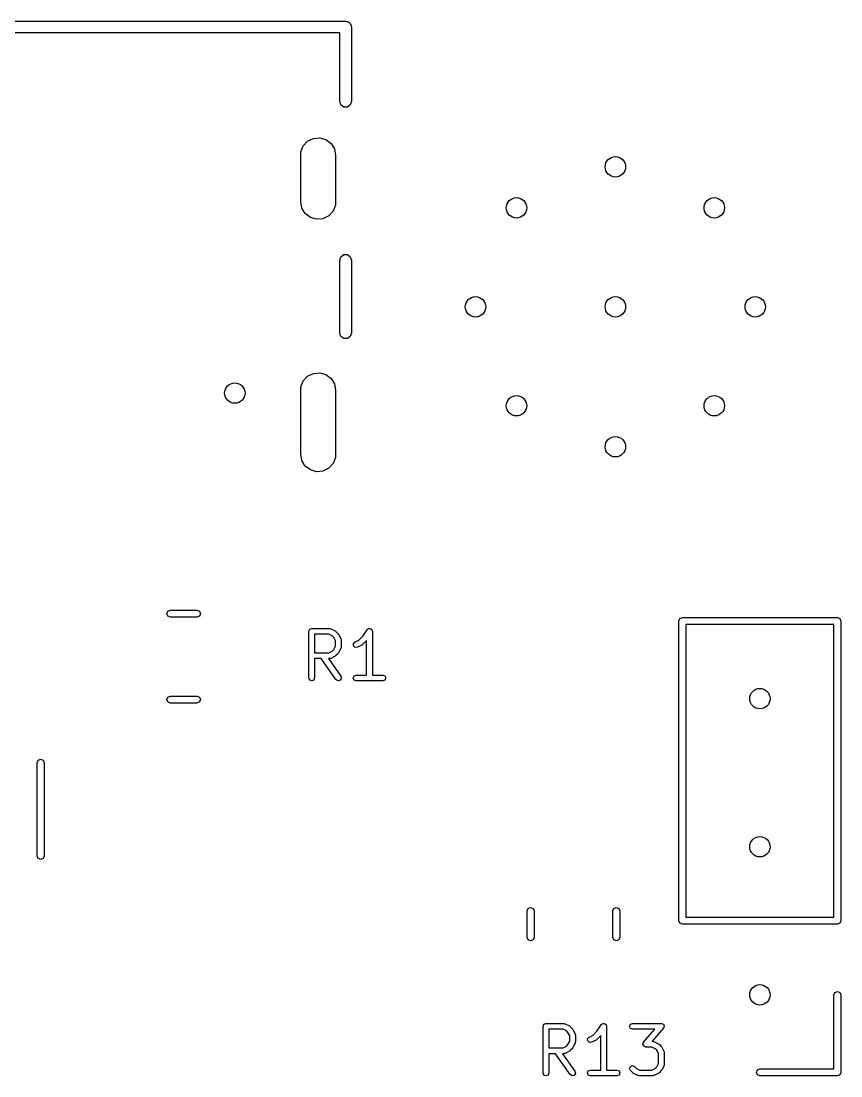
# Model space of a CAD drawing. Extents: x 0 to 2.78, y -2.35 to 0.
# Drawn here: x 2.195 to 2.748, y -0.715 to -0.003 of the extents above; entities that cross this region are included whole.
import ezdxf

# ---------------------------------------------------------------- set-up
doc = ezdxf.new("R2010")
doc.units = 0
doc.header["$MEASUREMENT"] = 0
doc.layers.add('BLACK', color=7, linetype='CONTINUOUS')

msp = doc.modelspace()

# ---------------------------------------------------------------- linework, layer by layer
at = {"layer": 'BLACK', "linetype": 'CONTINUOUS'}
for p, q in [((2.03661, -0.00315), (2.41378, -0.00315)), ((2.41378, -0.00315), (2.41437, -0.003342)), ((2.41437, -0.003342), (2.415, -0.003342)), ((2.415, -0.003342), (2.4155, -0.003709)), ((2.4155, -0.003709), (2.41609, -0.003902)), ((2.41609, -0.003902), (2.41646, -0.004406)), ((2.41646, -0.004406), (2.41696, -0.004772)), ((2.41696, -0.004772), (2.41716, -0.005366)), ((2.41716, -0.005366), (2.41752, -0.00587)), ((2.41752, -0.00587), (2.41752, -0.006494)), ((2.41752, -0.006494), (2.41772, -0.007087)), ((2.41772, -0.007087), (2.41772, -0.05748)), ((2.40984, -0.011024), (2.04055, -0.011024)), ((2.40984, -0.05748), (2.40984, -0.011024)), ((2.41059, -0.059794), (2.40984, -0.05748)), ((2.41256, -0.061225), (2.41059, -0.059794)), ((2.415, -0.061225), (2.41256, -0.061225)), ((2.41696, -0.059794), (2.415, -0.061225)), ((2.41772, -0.05748), (2.41696, -0.059794)), ((2.38523, -0.087483), (2.38816, -0.084275)), ((2.38816, -0.084275), (2.39204, -0.082341)), ((2.39204, -0.082341), (2.39637, -0.08194)), ((2.39637, -0.08194), (2.40054, -0.083128)), ((2.40054, -0.083128), (2.404, -0.085744)), ((2.38346, -0.093701), (2.38367, -0.091531)), ((2.38367, -0.091531), (2.38523, -0.087483)), ((2.404, -0.085744), (2.40629, -0.089434)), ((2.40629, -0.089434), (2.40709, -0.093701)), ((2.38346, -0.125197), (2.38346, -0.093701)), ((2.40709, -0.093701), (2.40709, -0.125197)), ((2.38426, -0.129463), (2.38346, -0.125197)), ((2.40689, -0.127367), (2.40532, -0.131415)), ((2.40709, -0.125197), (2.40689, -0.127367)), ((2.38655, -0.133154), (2.38426, -0.129463)), ((2.39001, -0.13577), (2.38655, -0.133154)), ((2.40239, -0.134622), (2.39851, -0.136557)), ((2.40532, -0.131415), (2.40239, -0.134622)), ((2.39419, -0.136957), (2.39001, -0.13577)), ((2.39851, -0.136557), (2.39419, -0.136957)), ((2.40984, -0.164567), (2.41059, -0.162253)), ((2.41059, -0.162253), (2.41256, -0.160823)), ((2.41256, -0.160823), (2.415, -0.160823)), ((2.415, -0.160823), (2.41696, -0.162253)), ((2.41696, -0.162253), (2.41772, -0.164567)), ((2.40984, -0.21378), (2.40984, -0.164567)), ((2.41772, -0.164567), (2.41772, -0.21378)), ((2.41059, -0.216094), (2.40984, -0.21378)), ((2.41256, -0.217524), (2.41059, -0.216094)), ((2.415, -0.217524), (2.41256, -0.217524)), ((2.41696, -0.216094), (2.415, -0.217524)), ((2.41772, -0.21378), (2.41696, -0.216094)), ((2.38816, -0.242937), (2.39204, -0.241002)), ((2.39204, -0.241002), (2.39637, -0.240602)), ((2.39637, -0.240602), (2.40054, -0.241789)), ((2.40054, -0.241789), (2.404, -0.244405)), ((2.38367, -0.250192), (2.38523, -0.246144)), ((2.38523, -0.246144), (2.38816, -0.242937)), ((2.404, -0.244405), (2.40629, -0.248096)), ((2.40629, -0.248096), (2.40709, -0.252362)), ((2.38346, -0.252362), (2.38367, -0.250192)), ((2.38346, -0.295669), (2.38346, -0.252362)), ((2.40709, -0.252362), (2.40709, -0.295669)), ((2.38426, -0.299936), (2.38346, -0.295669)), ((2.40689, -0.29784), (2.40532, -0.301887)), ((2.40709, -0.295669), (2.40689, -0.29784)), ((2.38655, -0.303626), (2.38426, -0.299936)), ((2.39001, -0.306242), (2.38655, -0.303626)), ((2.39419, -0.30743), (2.39001, -0.306242)), ((2.40239, -0.305095), (2.39851, -0.307029)), ((2.40532, -0.301887), (2.40239, -0.305095)), ((2.39851, -0.307029), (2.39419, -0.30743)), ((2.29313, -0.403346), (2.29382, -0.401676)), ((2.29382, -0.405017), (2.29313, -0.403346)), ((2.29382, -0.401676), (2.29549, -0.400984)), ((2.29549, -0.405709), (2.29382, -0.405017)), ((2.29549, -0.400984), (2.31337, -0.400984)), ((2.31337, -0.405709), (2.29549, -0.405709)), ((2.31337, -0.400984), (2.31504, -0.401676)), ((2.31504, -0.405017), (2.31337, -0.405709)), ((2.31504, -0.401676), (2.31573, -0.403346)), ((2.31573, -0.403346), (2.31504, -0.405017)), ((2.63967, -0.406597), (2.64134, -0.405906)), ((2.64134, -0.405906), (2.74606, -0.405906)), ((2.74606, -0.405906), (2.74773, -0.406597)), ((2.63898, -0.408268), (2.63967, -0.406597)), ((2.63898, -0.61063), (2.63898, -0.408268)), ((2.6437, -0.41063), (2.6437, -0.608268)), ((2.7437, -0.41063), (2.6437, -0.41063)), ((2.7437, -0.608268), (2.7437, -0.41063)), ((2.74773, -0.406597), (2.74843, -0.408268)), ((2.74843, -0.408268), (2.74843, -0.61063)), ((2.38896, -0.415153), (2.38953, -0.413761)), ((2.38896, -0.446649), (2.38896, -0.415153)), ((2.38953, -0.413761), (2.39093, -0.413185)), ((2.39093, -0.413185), (2.40292, -0.413185)), ((2.40246, -0.417122), (2.39289, -0.417122)), ((2.39289, -0.417122), (2.39289, -0.429683)), ((2.40476, -0.418271), (2.40246, -0.417122)), ((2.40292, -0.413185), (2.40335, -0.41336)), ((2.40335, -0.41336), (2.4038, -0.413393)), ((2.4038, -0.413393), (2.4068, -0.414892)), ((2.40581, -0.419319), (2.40476, -0.418271)), ((2.40696, -0.421617), (2.40581, -0.419319)), ((2.4068, -0.414892), (2.40702, -0.415137)), ((2.40702, -0.415137), (2.40732, -0.415261)), ((2.40732, -0.415261), (2.40882, -0.416761)), ((2.40882, -0.416761), (2.40894, -0.41706)), ((2.40894, -0.41706), (2.40918, -0.417273)), ((2.40918, -0.417273), (2.41068, -0.420272)), ((2.42276, -0.421035), (2.42539, -0.418399)), ((2.42539, -0.418399), (2.42828, -0.414061)), ((2.42828, -0.414061), (2.42845, -0.413949)), ((2.42845, -0.413949), (2.42853, -0.413761)), ((2.42853, -0.413761), (2.42906, -0.413542)), ((2.42906, -0.413542), (2.42954, -0.413223)), ((2.42954, -0.413223), (2.42973, -0.413262)), ((2.42973, -0.413262), (2.42992, -0.413185)), ((2.42992, -0.413185), (2.43045, -0.413404)), ((2.43045, -0.413404), (2.43101, -0.413515)), ((2.43101, -0.413515), (2.43113, -0.413684)), ((2.43113, -0.413684), (2.43131, -0.413761)), ((2.43131, -0.413761), (2.43153, -0.414291)), ((2.43153, -0.414291), (2.43185, -0.414767)), ((2.43185, -0.414767), (2.43181, -0.414966)), ((2.43181, -0.414966), (2.43189, -0.415153)), ((2.43189, -0.415153), (2.43189, -0.444681)), ((2.40581, -0.427486), (2.40696, -0.425187)), ((2.40696, -0.425187), (2.40696, -0.421617)), ((2.41068, -0.426532), (2.40918, -0.429532)), ((2.41068, -0.420272), (2.41072, -0.420729)), ((2.41072, -0.426075), (2.41068, -0.426532)), ((2.41072, -0.420729), (2.41089, -0.421153)), ((2.41089, -0.425652), (2.41072, -0.426075)), ((2.41089, -0.421153), (2.41089, -0.425652)), ((2.41905, -0.42353), (2.42004, -0.422392)), ((2.41916, -0.425033), (2.41905, -0.42353)), ((2.4203, -0.42602), (2.41916, -0.425033)), ((2.42004, -0.422392), (2.42276, -0.421035)), ((2.4218, -0.425913), (2.4203, -0.42602)), ((2.4248, -0.424413), (2.4218, -0.425913)), ((2.42501, -0.424168), (2.4248, -0.424413)), ((2.42531, -0.424044), (2.42501, -0.424168)), ((2.42795, -0.421406), (2.42531, -0.424044)), ((2.42795, -0.444681), (2.42795, -0.421406)), ((2.39289, -0.429683), (2.40246, -0.429683)), ((2.3974, -0.43362), (2.39289, -0.43362)), ((2.39289, -0.43362), (2.39289, -0.446649)), ((2.40731, -0.447778), (2.3974, -0.43362)), ((2.40292, -0.43362), (2.40221, -0.43362)), ((2.40221, -0.43362), (2.41054, -0.445521)), ((2.40246, -0.429683), (2.40476, -0.428534)), ((2.40335, -0.433444), (2.40292, -0.43362)), ((2.4038, -0.433412), (2.40335, -0.433444)), ((2.4068, -0.431912), (2.4038, -0.433412)), ((2.40476, -0.428534), (2.40581, -0.427486)), ((2.40702, -0.431667), (2.4068, -0.431912)), ((2.40732, -0.431543), (2.40702, -0.431667)), ((2.40882, -0.430044), (2.40732, -0.431543)), ((2.40894, -0.429744), (2.40882, -0.430044)), ((2.40918, -0.429532), (2.40894, -0.429744)), ((2.38953, -0.448041), (2.38896, -0.446649)), ((2.39093, -0.448618), (2.38953, -0.448041)), ((2.39232, -0.448041), (2.39093, -0.448618)), ((2.39289, -0.446649), (2.39232, -0.448041)), ((2.40858, -0.448588), (2.40731, -0.447778)), ((2.41005, -0.448262), (2.40858, -0.448588)), ((2.41086, -0.446991), (2.41005, -0.448262)), ((2.41054, -0.445521), (2.41086, -0.446991)), ((2.41895, -0.446649), (2.41953, -0.445257)), ((2.41953, -0.448041), (2.41895, -0.446649)), ((2.41953, -0.445257), (2.42092, -0.444681)), ((2.42092, -0.448618), (2.41953, -0.448041)), ((2.42092, -0.444681), (2.42795, -0.444681)), ((2.42992, -0.448618), (2.42092, -0.448618)), ((2.43892, -0.448618), (2.42992, -0.448618)), ((2.43189, -0.444681), (2.43892, -0.444681)), ((2.43892, -0.444681), (2.44031, -0.445257)), ((2.44031, -0.448041), (2.43892, -0.448618)), ((2.44031, -0.445257), (2.44089, -0.446649)), ((2.44089, -0.446649), (2.44031, -0.448041)), ((2.29313, -0.46122), (2.29382, -0.45955)), ((2.29382, -0.462891), (2.29313, -0.46122)), ((2.29382, -0.45955), (2.29549, -0.458858)), ((2.29549, -0.463583), (2.29382, -0.462891)), ((2.29549, -0.458858), (2.31337, -0.458858)), ((2.31337, -0.458858), (2.31504, -0.45955)), ((2.31504, -0.462891), (2.31337, -0.463583)), ((2.31504, -0.45955), (2.31573, -0.46122)), ((2.31573, -0.46122), (2.31504, -0.462891)), ((2.31337, -0.463583), (2.29549, -0.463583)), ((2.20551, -0.503917), (2.2062, -0.502247)), ((2.20551, -0.535413), (2.20551, -0.503917)), ((2.2062, -0.502247), (2.20787, -0.501555)), ((2.20787, -0.501555), (2.20954, -0.502247)), ((2.20954, -0.502247), (2.21024, -0.503917)), ((2.21024, -0.503917), (2.21024, -0.535413)), ((2.20551, -0.566909), (2.20551, -0.535413)), ((2.21024, -0.535413), (2.21024, -0.566909)), ((2.2062, -0.568579), (2.20551, -0.566909)), ((2.20787, -0.569271), (2.2062, -0.568579)), ((2.20954, -0.568579), (2.20787, -0.569271)), ((2.21024, -0.566909), (2.20954, -0.568579)), ((2.53642, -0.603954), (2.53711, -0.602284)), ((2.53642, -0.621833), (2.53642, -0.603954)), ((2.53711, -0.602284), (2.53878, -0.601592)), ((2.53878, -0.601592), (2.54045, -0.602284)), ((2.54045, -0.602284), (2.54114, -0.603954)), ((2.54114, -0.603954), (2.54114, -0.621833)), ((2.59429, -0.603954), (2.59498, -0.602284)), ((2.59429, -0.621833), (2.59429, -0.603954)), ((2.59498, -0.602284), (2.59665, -0.601592)), ((2.59665, -0.601592), (2.59832, -0.602284)), ((2.59832, -0.602284), (2.59902, -0.603954)), ((2.59902, -0.603954), (2.59902, -0.621833)), ((2.63967, -0.6123), (2.63898, -0.61063)), ((2.63898, -0.61063), (2.63898, -0.61063)), ((2.64134, -0.612992), (2.63967, -0.6123)), ((2.6437, -0.608268), (2.7437, -0.608268)), ((2.74773, -0.6123), (2.74606, -0.612992)), ((2.74843, -0.61063), (2.74773, -0.6123)), ((2.74606, -0.612992), (2.64134, -0.612992)), ((2.53711, -0.623504), (2.53642, -0.621833)), ((2.53878, -0.624195), (2.53711, -0.623504)), ((2.54045, -0.623504), (2.53878, -0.624195)), ((2.54114, -0.621833), (2.54045, -0.623504)), ((2.59498, -0.623504), (2.59429, -0.621833)), ((2.59665, -0.624195), (2.59498, -0.623504)), ((2.59832, -0.623504), (2.59665, -0.624195)), ((2.59902, -0.621833), (2.59832, -0.623504)), ((2.7437, -0.66063), (2.74439, -0.65896)), ((2.7437, -0.71063), (2.7437, -0.66063)), ((2.74439, -0.65896), (2.74606, -0.658268)), ((2.74606, -0.658268), (2.74773, -0.65896)), ((2.74773, -0.65896), (2.74843, -0.66063)), ((2.74843, -0.66063), (2.74843, -0.712992)), ((2.54719, -0.681886), (2.54776, -0.680494)), ((2.54719, -0.713382), (2.54719, -0.681886)), ((2.54776, -0.680494), (2.54916, -0.679917)), ((2.54916, -0.679917), (2.56115, -0.679917)), ((2.56115, -0.679917), (2.56158, -0.680092)), ((2.56158, -0.680092), (2.56204, -0.680125)), ((2.56204, -0.680125), (2.56503, -0.681625)), ((2.56503, -0.681625), (2.56525, -0.681869)), ((2.56525, -0.681869), (2.56555, -0.681994)), ((2.56555, -0.681994), (2.56705, -0.683493)), ((2.56705, -0.683493), (2.56717, -0.683793)), ((2.58362, -0.685131), (2.58651, -0.680794)), ((2.58651, -0.680794), (2.58668, -0.680681)), ((2.58668, -0.680681), (2.58676, -0.680494)), ((2.58676, -0.680494), (2.58729, -0.680274)), ((2.58729, -0.680274), (2.58777, -0.679955)), ((2.58777, -0.679955), (2.58796, -0.679995)), ((2.58796, -0.679995), (2.58815, -0.679917)), ((2.58815, -0.679917), (2.58868, -0.680136)), ((2.58868, -0.680136), (2.58924, -0.680248)), ((2.58924, -0.680248), (2.58936, -0.680416)), ((2.58936, -0.680416), (2.58954, -0.680494)), ((2.58954, -0.680494), (2.58976, -0.681023)), ((2.58976, -0.681023), (2.59008, -0.6815)), ((2.59008, -0.6815), (2.59004, -0.681698)), ((2.59004, -0.681698), (2.59012, -0.681886)), ((2.59012, -0.681886), (2.59012, -0.711413)), ((2.60568, -0.681886), (2.60626, -0.680494)), ((2.60626, -0.683278), (2.60568, -0.681886)), ((2.60626, -0.680494), (2.60765, -0.679917)), ((2.60765, -0.683854), (2.60626, -0.683278)), ((2.60765, -0.679917), (2.62715, -0.679917)), ((2.62863, -0.683182), (2.62099, -0.691916)), ((2.62715, -0.679917), (2.62779, -0.680182)), ((2.62779, -0.680182), (2.62844, -0.680404)), ((2.62844, -0.680404), (2.62847, -0.680467)), ((2.62847, -0.680467), (2.62854, -0.680494)), ((2.62854, -0.680494), (2.6288, -0.681134)), ((2.62885, -0.682526), (2.62863, -0.683182)), ((2.6288, -0.681134), (2.62911, -0.681755)), ((2.62912, -0.681886), (2.62885, -0.682526)), ((2.62911, -0.681755), (2.62909, -0.681821)), ((2.62909, -0.681821), (2.62912, -0.681886)), ((2.56069, -0.683854), (2.55112, -0.683854)), ((2.55112, -0.683854), (2.55112, -0.696415)), ((2.56299, -0.685003), (2.56069, -0.683854)), ((2.56404, -0.686051), (2.56299, -0.685003)), ((2.56519, -0.68835), (2.56404, -0.686051)), ((2.56519, -0.69192), (2.56519, -0.68835)), ((2.56717, -0.683793), (2.56741, -0.684005)), ((2.56741, -0.684005), (2.56891, -0.687005)), ((2.56891, -0.687005), (2.56895, -0.687462)), ((2.56895, -0.687462), (2.56912, -0.687885)), ((2.56912, -0.687885), (2.56912, -0.692384)), ((2.57729, -0.690262), (2.57827, -0.689124)), ((2.57739, -0.691765), (2.57729, -0.690262)), ((2.57827, -0.689124), (2.58099, -0.687767)), ((2.58099, -0.687767), (2.58362, -0.685131)), ((2.58354, -0.690777), (2.58324, -0.690901)), ((2.58618, -0.688138), (2.58354, -0.690777)), ((2.58618, -0.711413), (2.58618, -0.688138)), ((2.62281, -0.683854), (2.60765, -0.683854)), ((2.61517, -0.692588), (2.62281, -0.683854)), ((2.55112, -0.696415), (2.56069, -0.696415)), ((2.56069, -0.696415), (2.56299, -0.695266)), ((2.56299, -0.695266), (2.56404, -0.694218)), ((2.56404, -0.694218), (2.56519, -0.69192)), ((2.56705, -0.696776), (2.56555, -0.698276)), ((2.56717, -0.696477), (2.56705, -0.696776)), ((2.56741, -0.696264), (2.56717, -0.696477)), ((2.56891, -0.693265), (2.56741, -0.696264)), ((2.56895, -0.692808), (2.56891, -0.693265)), ((2.56912, -0.692384), (2.56895, -0.692808)), ((2.57853, -0.692752), (2.57739, -0.691765)), ((2.58003, -0.692645), (2.57853, -0.692752)), ((2.58303, -0.691145), (2.58003, -0.692645)), ((2.58324, -0.690901), (2.58303, -0.691145)), ((2.61468, -0.693884), (2.61494, -0.693244)), ((2.61471, -0.693949), (2.61468, -0.693884)), ((2.61468, -0.694015), (2.61471, -0.693949)), ((2.61499, -0.694636), (2.61468, -0.694015)), ((2.61494, -0.693244), (2.61517, -0.692588)), ((2.61526, -0.695276), (2.61499, -0.694636)), ((2.61532, -0.695303), (2.61526, -0.695276)), ((2.61535, -0.695366), (2.61532, -0.695303)), ((2.61601, -0.695588), (2.61535, -0.695366)), ((2.61665, -0.695853), (2.61601, -0.695588)), ((2.62068, -0.695853), (2.61665, -0.695853)), ((2.62298, -0.697002), (2.62068, -0.695853)), ((2.62099, -0.691916), (2.62115, -0.691916)), ((2.62115, -0.691916), (2.62157, -0.692091)), ((2.62157, -0.692091), (2.62203, -0.692123)), ((2.62203, -0.692123), (2.62503, -0.693623)), ((2.62403, -0.69805), (2.62298, -0.697002)), ((2.62503, -0.693623), (2.62524, -0.693868)), ((2.62524, -0.693868), (2.62554, -0.693992)), ((2.62554, -0.693992), (2.62704, -0.695492)), ((2.62704, -0.695492), (2.62716, -0.695791)), ((2.62716, -0.695791), (2.62741, -0.696003)), ((2.62741, -0.696003), (2.62891, -0.699003)), ((2.55563, -0.700352), (2.55112, -0.700352)), ((2.55112, -0.700352), (2.55112, -0.713382)), ((2.56554, -0.714511), (2.55563, -0.700352)), ((2.56115, -0.700352), (2.56044, -0.700352)), ((2.56044, -0.700352), (2.56877, -0.712253)), ((2.56158, -0.700177), (2.56115, -0.700352)), ((2.56204, -0.700144), (2.56158, -0.700177)), ((2.56503, -0.698644), (2.56204, -0.700144)), ((2.56525, -0.6984), (2.56503, -0.698644)), ((2.56555, -0.698276), (2.56525, -0.6984)), ((2.62518, -0.700348), (2.62403, -0.69805)), ((2.62518, -0.706918), (2.62518, -0.700348)), ((2.62891, -0.699003), (2.62894, -0.69946)), ((2.62894, -0.69946), (2.62912, -0.699883)), ((2.62912, -0.699883), (2.62912, -0.707382)), ((2.57718, -0.713382), (2.57776, -0.71199)), ((2.57776, -0.71199), (2.57915, -0.711413)), ((2.57915, -0.711413), (2.58618, -0.711413)), ((2.59012, -0.711413), (2.59715, -0.711413)), ((2.59715, -0.711413), (2.59854, -0.71199)), ((2.59854, -0.71199), (2.59912, -0.713382)), ((2.60568, -0.710382), (2.60626, -0.70899)), ((2.60626, -0.711774), (2.60568, -0.710382)), ((2.60626, -0.70899), (2.60765, -0.708414)), ((2.60776, -0.713274), (2.60626, -0.711774)), ((2.60765, -0.708414), (2.60904, -0.70899)), ((2.60904, -0.70899), (2.61031, -0.710264)), ((2.61031, -0.710264), (2.61261, -0.711413)), ((2.61261, -0.711413), (2.62068, -0.711413)), ((2.62068, -0.711413), (2.62298, -0.710264)), ((2.62298, -0.710264), (2.62403, -0.709216)), ((2.62403, -0.709216), (2.62518, -0.706918)), ((2.62704, -0.711774), (2.62554, -0.713274)), ((2.62716, -0.711475), (2.62704, -0.711774)), ((2.62741, -0.711262), (2.62716, -0.711475)), ((2.62891, -0.708263), (2.62741, -0.711262)), ((2.62894, -0.707806), (2.62891, -0.708263)), ((2.62912, -0.707382), (2.62894, -0.707806)), ((2.69134, -0.712992), (2.69203, -0.711322)), ((2.69203, -0.711322), (2.6937, -0.71063)), ((2.6937, -0.71063), (2.7437, -0.71063)), ((2.54776, -0.714774), (2.54719, -0.713382)), ((2.54916, -0.71535), (2.54776, -0.714774)), ((2.55055, -0.714774), (2.54916, -0.71535)), ((2.55112, -0.713382), (2.55055, -0.714774)), ((2.56681, -0.71532), (2.56554, -0.714511)), ((2.56828, -0.714994), (2.56681, -0.71532)), ((2.56909, -0.713724), (2.56828, -0.714994)), ((2.56877, -0.712253), (2.56909, -0.713724)), ((2.57776, -0.714774), (2.57718, -0.713382)), ((2.57915, -0.71535), (2.57776, -0.714774)), ((2.58815, -0.71535), (2.57915, -0.71535)), ((2.59715, -0.71535), (2.58815, -0.71535)), ((2.59854, -0.714774), (2.59715, -0.71535)), ((2.59912, -0.713382), (2.59854, -0.714774)), ((2.60806, -0.713398), (2.60776, -0.713274)), ((2.60827, -0.713643), (2.60806, -0.713398)), ((2.61127, -0.715142), (2.60827, -0.713643)), ((2.61173, -0.715175), (2.61127, -0.715142)), ((2.61215, -0.71535), (2.61173, -0.715175)), ((2.62115, -0.71535), (2.61215, -0.71535)), ((2.62157, -0.715175), (2.62115, -0.71535)), ((2.62203, -0.715142), (2.62157, -0.715175)), ((2.62503, -0.713643), (2.62203, -0.715142)), ((2.62524, -0.713398), (2.62503, -0.713643)), ((2.62554, -0.713274), (2.62524, -0.713398)), ((2.69203, -0.714662), (2.69134, -0.712992)), ((2.6937, -0.715354), (2.69203, -0.714662)), ((2.74606, -0.715354), (2.6937, -0.715354)), ((2.74773, -0.714662), (2.74606, -0.715354)), ((2.74843, -0.712992), (2.74773, -0.714662))]:
    msp.add_line(p, q, dxfattribs=at)
at = {"layer": 'BLACK'}
for centre in [(2.59606, -0.101575), (2.52925, -0.12925), (2.66288, -0.12925), (2.50157, -0.196063), (2.59606, -0.196063), (2.69055, -0.196063), (2.33898, -0.254331), (2.52925, -0.262876), (2.66288, -0.262876), (2.59606, -0.290551), (2.6937, -0.46063), (2.6937, -0.56063), (2.6937, -0.66063)]:
    msp.add_circle(centre, 0.00689, dxfattribs=at)

doc.saveas('drawing.dxf')
